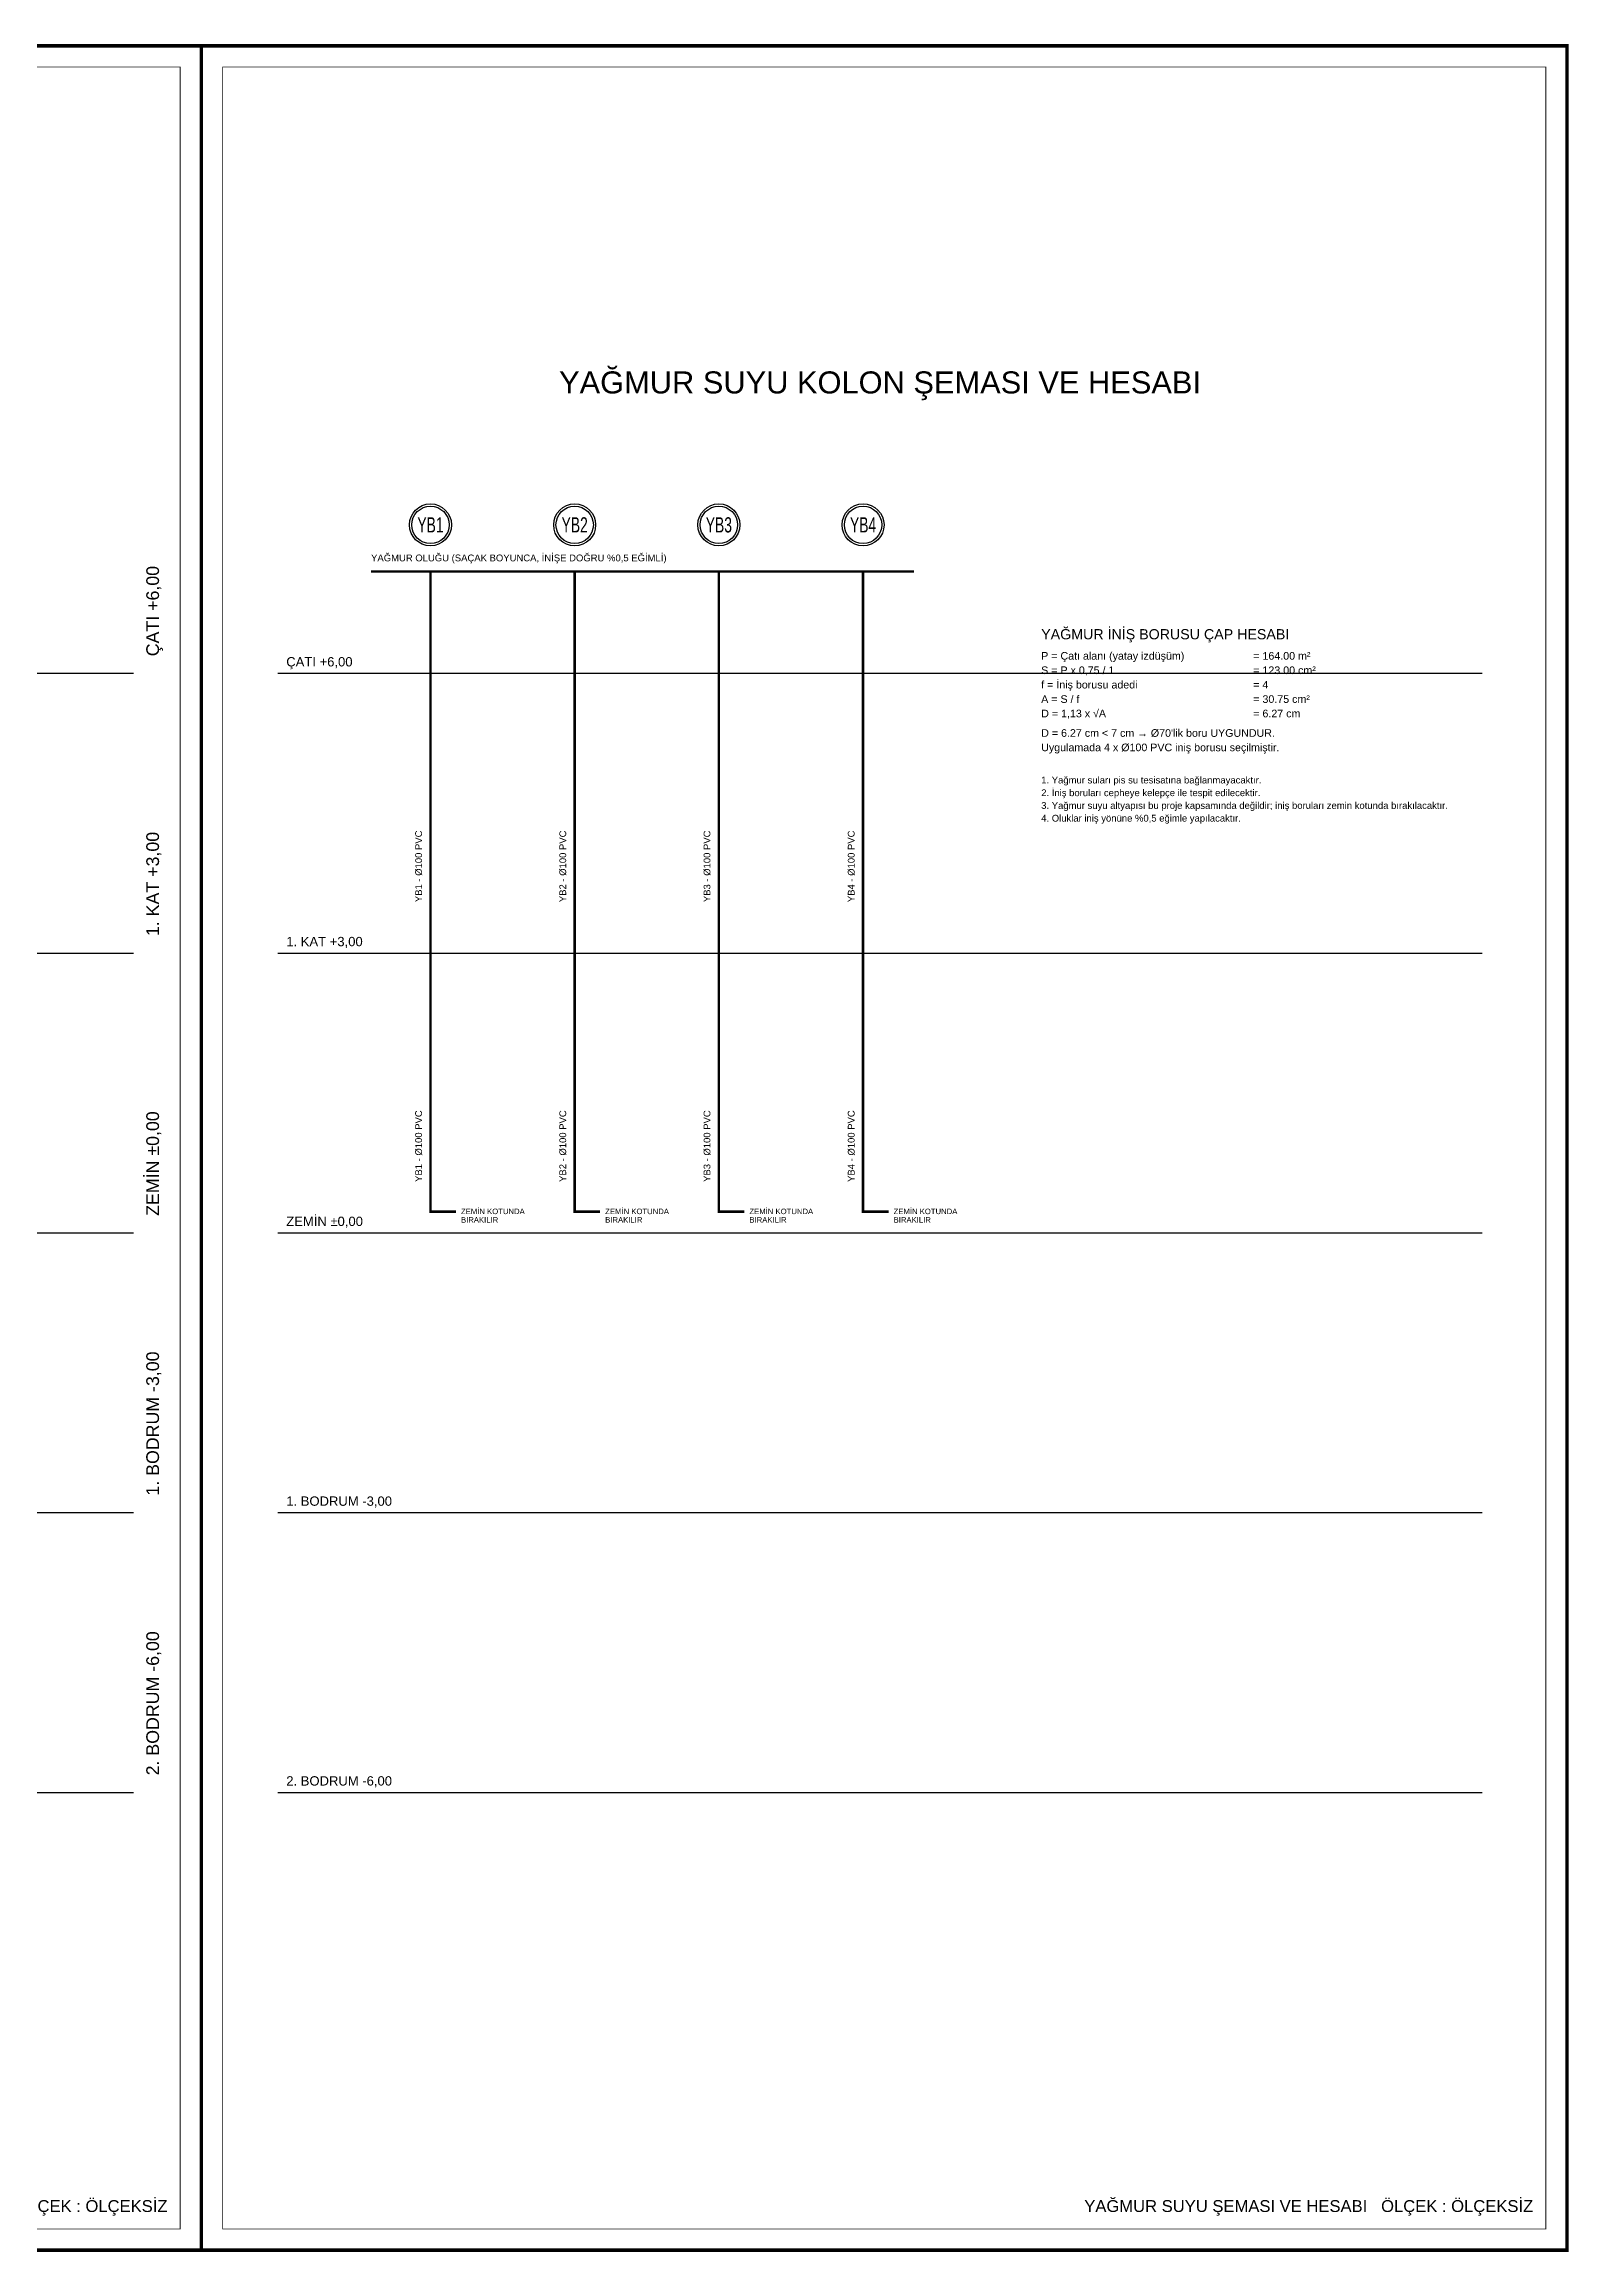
# Model space of a CAD drawing. Header units: centimetres. Extents: x -3952 to 14132, y 6348 to 11752.
# Drawn here: x 12335 to 14132, y 9128 to 11732 of the extents above; entities that cross this region are included whole.
import ezdxf
from ezdxf.enums import TextEntityAlignment as Align

# ---------------------------------------------------------------- set-up
doc = ezdxf.new("R2010")
doc.units = ezdxf.units.CM
doc.linetypes.add('YAGMUR HATTI', pattern=[36, 30, -6])
for name, color, linetype in [('MTY-HESAP', 1, 'Continuous'), ('MTY-KAT-ADI', 1, 'Continuous'), ('MTY-PAFTA', 7, 'Continuous'), ('MTY-PISSU-KOLONNO', 211, 'Continuous'), ('MTY-SEMA', 8, 'Continuous'), ('MTY-YAGMUR-BORUSU', 3, 'YAGMUR HATTI'), ('MTY-YAGMUR-BORUSU-CAP', 3, 'Continuous'), ('MTY-YAGMURSU-KOLON NO', 7, 'Continuous'), ('MTY-YAZI', 7, 'Continuous')]:
    doc.layers.add(name, color=color, linetype=linetype)
doc.layers.add('ROTAS-PAFTA-SINIRI', color=8, linetype='Continuous', plot=False)
doc.styles.add('ANOTATIVO', font='arial.ttf')
doc.styles.add('ROTAS', font='arial.ttf')

# ---------------------------------------------------------------- blocks, each defined once
blk = doc.blocks.new('ROTAS_PAFTA')
blk.add_lwpolyline([(0, 0), (1, 0), (1, 1), (0, 1)], close=True)
blk = doc.blocks.new('MTY-KOLON NO YAGMUR')
at = {"layer": 'MTY-YAGMURSU-KOLON NO', "linetype": 'Continuous', "ltscale": 100}
blk.add_circle((0, 0), 27.5, dxfattribs=at)
at = {"layer": 'MTY-YAGMURSU-KOLON NO', "color": 7, "linetype": 'Continuous', "ltscale": 100}
blk.add_circle((0, 0), 24.5, dxfattribs=at)
at = {"style": 'ANOTATIVO', "width": 0.65}
blk.add_attdef('K', text='', height=20, dxfattribs=at).set_placement((0, 0), align=Align.MIDDLE_CENTER)

msp = doc.modelspace()

# ---------------------------------------------------------------- linework, layer by layer
at = {"layer": 'MTY-PAFTA'}
for points, const_width in [([(9050, 9130), (12520, 9130), (12520, 11730), (9050, 11730)], 4), ([(12520, 9130), (14130, 9130), (14130, 11730), (12520, 11730)], 4), ([(9075, 9155), (12495, 9155), (12495, 11705), (9075, 11705)], 1), ([(12545, 9155), (14105, 9155), (14105, 11705), (12545, 11705)], 1)]:
    msp.add_lwpolyline(points, close=True, dxfattribs=dict(at, const_width=const_width))
at = {"layer": 'MTY-SEMA'}
for points in [[(9140, 10990), (12440, 10990)], [(12610, 10990), (14030, 10990)], [(9140, 10660), (12440, 10660)], [(12610, 10660), (14030, 10660)], [(9140, 10330), (12440, 10330)], [(12610, 10330), (14030, 10330)], [(9140, 10000), (12440, 10000)], [(12610, 10000), (14030, 10000)], [(9140, 9670), (12440, 9670)], [(12610, 9670), (14030, 9670)]]:
    msp.add_lwpolyline(points, dxfattribs=at)
at = {"layer": 'MTY-YAGMUR-BORUSU', "const_width": 3}
for points in [[(12720, 11110), (13360, 11110)], [(12790, 11110), (12790, 10355), (12820, 10355)], [(12960, 11110), (12960, 10355), (12990, 10355)], [(13130, 11110), (13130, 10355), (13160, 10355)], [(13300, 11110), (13300, 10355), (13330, 10355)]]:
    msp.add_lwpolyline(points, dxfattribs=at)

# ---------------------------------------------------------------- block references
at = {"layer": 'MTY-PISSU-KOLONNO'}
ref = msp.add_blockref('MTY-KOLON NO YAGMUR', (12790, 11165), dxfattribs=dict(at, xscale=0.9, yscale=0.9))
ref.add_attrib('K', 'YB1', dxfattribs={"height": 18, "style": 'ANOTATIVO', "width": 0.65}).set_placement((12790, 11165), align=Align.MIDDLE_CENTER)
ref = msp.add_blockref('MTY-KOLON NO YAGMUR', (12960, 11165), dxfattribs=dict(at, xscale=0.9, yscale=0.9))
ref.add_attrib('K', 'YB2', dxfattribs={"height": 18, "style": 'ANOTATIVO', "width": 0.65}).set_placement((12960, 11165), align=Align.MIDDLE_CENTER)
ref = msp.add_blockref('MTY-KOLON NO YAGMUR', (13130, 11165), dxfattribs=dict(at, xscale=0.9, yscale=0.9))
ref.add_attrib('K', 'YB3', dxfattribs={"height": 18, "style": 'ANOTATIVO', "width": 0.65}).set_placement((13130, 11165), align=Align.MIDDLE_CENTER)
ref = msp.add_blockref('MTY-KOLON NO YAGMUR', (13300, 11165), dxfattribs=dict(at, xscale=0.9, yscale=0.9))
ref.add_attrib('K', 'YB4', dxfattribs={"height": 18, "style": 'ANOTATIVO', "width": 0.65}).set_placement((13300, 11165), align=Align.MIDDLE_CENTER)
at = {"layer": 'ROTAS-PAFTA-SINIRI', "yscale": 2600}
for p, xscale in [((9050, 9130), 3470), ((12520, 9130), 1610)]:
    msp.add_blockref('ROTAS_PAFTA', p, dxfattribs=dict(at, xscale=xscale))

# ---------------------------------------------------------------- texts
at = {"layer": 'MTY-HESAP', "style": 'ROTAS'}
for s, height, p in [('YAĞMUR İNİŞ BORUSU ÇAP HESABI', 12, (13510, 11030)), ('P = Çatı alanı (yatay izdüşüm)', 9, (13510, 11006)), ('= 164.00 m²', 9, (13760, 11006)), ('S = P x 0,75 / 1', 9, (13510, 10989)), ('= 123.00 cm²', 9, (13760, 10989)), ('A = S / f', 9, (13510, 10955)), ('f = İniş borusu adedi', 9, (13510, 10972)), ('= 4', 9, (13760, 10972)), ('= 30.75 cm²', 9, (13760, 10955)), ('D = 1,13 x √A', 9, (13510, 10938)), ('= 6.27 cm', 9, (13760, 10938)), ("D = 6.27 cm < 7 cm → Ø70'lik boru UYGUNDUR.", 9, (13510, 10915)), ('Uygulamada 4 x Ø100 PVC iniş borusu seçilmiştir.', 9, (13510, 10898))]:
    msp.add_text(s, height=height, dxfattribs=at).set_placement(p)
at = {"layer": 'MTY-KAT-ADI', "style": 'ROTAS'}
for s, p in [('ÇATI +6,00', (12470, 11010)), ('1. KAT +3,00', (12470, 10680)), ('ZEMİN ±0,00', (12470, 10350)), ('1. BODRUM -3,00', (12470, 10020)), ('2. BODRUM -6,00', (12470, 9690))]:
    msp.add_text(s, height=15, rotation=90, dxfattribs=at).set_placement(p)
at = {"layer": 'MTY-PAFTA', "style": 'ROTAS'}
for s, p in [('SIHHİ TESİSAT KOLON ŞEMASI   ÖLÇEK : ÖLÇEKSİZ', (12480, 9175)), ('YAĞMUR SUYU ŞEMASI VE HESABI   ÖLÇEK : ÖLÇEKSİZ', (14090, 9175))]:
    msp.add_text(s, height=14, dxfattribs=at).set_placement(p, align=Align.RIGHT)
at = {"layer": 'MTY-YAGMUR-BORUSU-CAP', "style": 'ROTAS'}
for s, height, p in [('YAĞMUR OLUĞU (SAÇAK BOYUNCA, İNİŞE DOĞRU %0,5 EĞİMLİ)', 8, (12720, 11122)), ('ZEMİN KOTUNDA', 6.5, (12826, 10352)), ('BIRAKILIR', 6.5, (12826, 10342)), ('ZEMİN KOTUNDA', 6.5, (12996, 10352)), ('BIRAKILIR', 6.5, (12996, 10342)), ('ZEMİN KOTUNDA', 6.5, (13166, 10352)), ('BIRAKILIR', 6.5, (13166, 10342)), ('ZEMİN KOTUNDA', 6.5, (13336, 10352)), ('BIRAKILIR', 6.5, (13336, 10342))]:
    msp.add_text(s, height=height, dxfattribs=at).set_placement(p)
for s, p in [('YB1 - Ø100 PVC', (12780, 10720)), ('YB2 - Ø100 PVC', (12950, 10720)), ('YB3 - Ø100 PVC', (13120, 10720)), ('YB4 - Ø100 PVC', (13290, 10720)), ('YB1 - Ø100 PVC', (12780, 10390)), ('YB2 - Ø100 PVC', (12950, 10390)), ('YB3 - Ø100 PVC', (13120, 10390)), ('YB4 - Ø100 PVC', (13290, 10390))]:
    msp.add_text(s, height=8, rotation=90, dxfattribs=at).set_placement(p)
at = {"layer": 'MTY-YAZI', "style": 'ROTAS'}
msp.add_text('YAĞMUR SUYU KOLON ŞEMASI VE HESABI', height=26, dxfattribs=at).set_placement((13320, 11320), align=Align.CENTER)
for s, height, p in [('ÇATI +6,00', 11, (12620, 10998)), ('1. Yağmur suları pis su tesisatına bağlanmayacaktır.', 8, (13510, 10860)), ('3. Yağmur suyu altyapısı bu proje kapsamında değildir; iniş boruları zemin kotunda bırakılacaktır.', 8, (13510, 10830)), ('2. İniş boruları cepheye kelepçe ile tespit edilecektir.', 8, (13510, 10845)), ('4. Oluklar iniş yönüne %0,5 eğimle yapılacaktır.', 8, (13510, 10815)), ('1. KAT +3,00', 11, (12620, 10668)), ('ZEMİN ±0,00', 11, (12620, 10338)), ('1. BODRUM -3,00', 11, (12620, 10008)), ('2. BODRUM -6,00', 11, (12620, 9678))]:
    msp.add_text(s, height=height, dxfattribs=at).set_placement(p)

doc.saveas('drawing.dxf')
